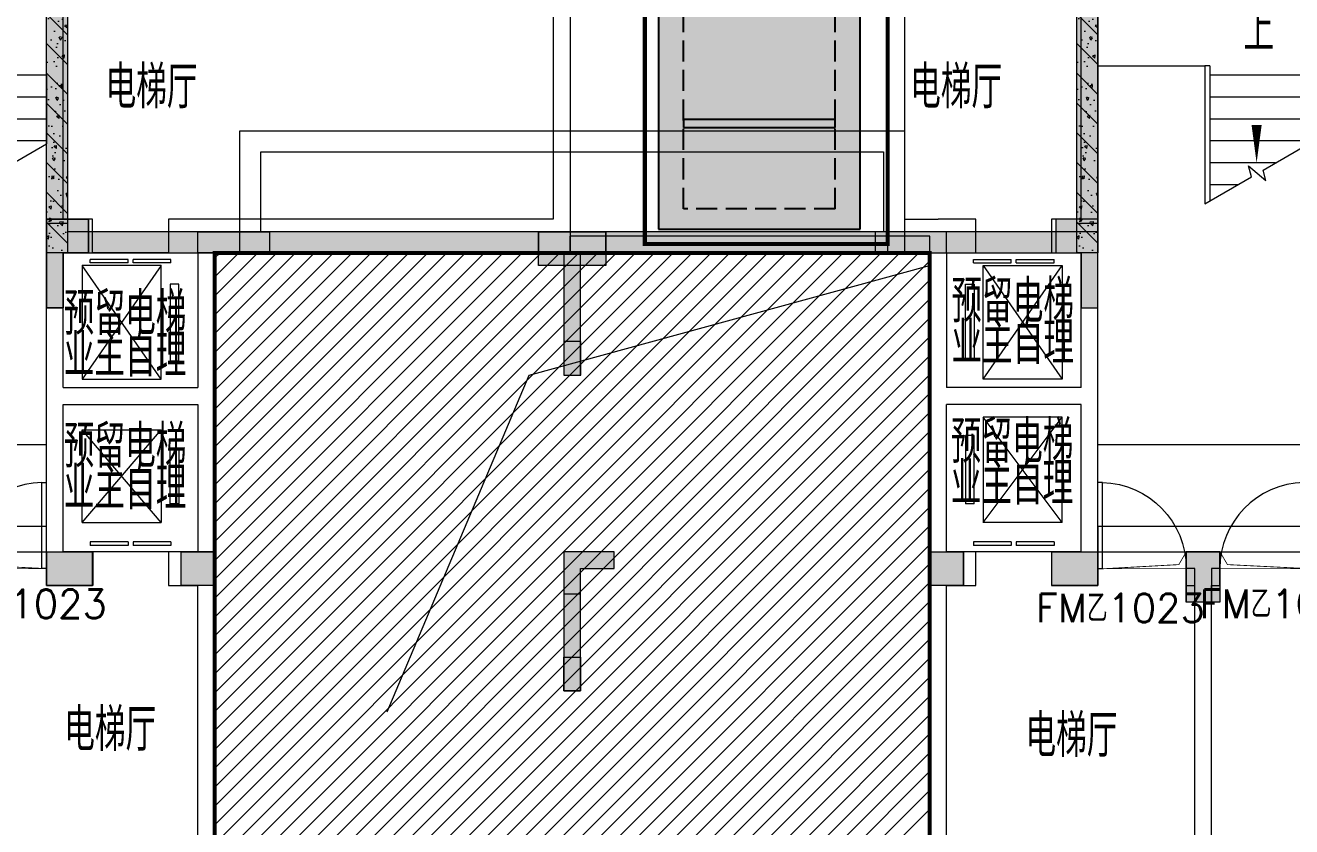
# Model space of a CAD drawing. Extents: x -264757 to 1033689, y 4049843 to 4347093.
# Drawn here: x -61540 to -46487, y 4250143 to 4259662 of the extents above; entities that cross this region are included whole.
import ezdxf
from ezdxf.xclip import XClip

# ---------------------------------------------------------------- set-up
doc = ezdxf.new("R2010")
doc.units = 0
doc.header["$LTSCALE"] = 1000
doc.header["$MEASUREMENT"] = 0
doc.header["$XCLIPFRAME"] = 0
doc.linetypes.add('AX-01DK-PB01$1$A-001-车位参照B1$0$A-001-车位参照B1$0$A-001-车位参照B1$0$A-H4-001-基本图形$0$A-001-车位B1$0$DASH', pattern=[0.35, 0.25, -0.1])
doc.linetypes.add('DASH', pattern=[0.35, 0.25, -0.1])
for name, color, linetype in [('AX-01DK-PB01$0$A-2-Lead(Arrow)', 8, 'Continuous'), ('AX-01DK-PB01$0$A-2-Text', 8, 'Continuous'), ('子母车位', 7, 'Continuous')]:
    doc.layers.add(name, color=color, linetype=linetype)
doc.layers.add('AX-01DK-PB01$0$AX-001DK-01-PB01-02$0$A-3-WinF(Text)', color=8, linetype='Continuous', plot=False)
doc.layers.add('无关图层', color=8, linetype='Continuous', lineweight=0)
doc.layers.add('车位归属楼栋范围线', color=7, linetype='Continuous', true_color=0x19e6c7)
doc.styles.add('AX-01DK-PB01$0$_TCH_DIM', font='SIMPLEX', dxfattribs={"bigfont": 'GBCBIG'})
doc.styles.add('AX-01DK-PB01$0$AX-001DK-01-PB01-02$0$_TCH_WINDOW', font='SIMPLEX', dxfattribs={"bigfont": 'GBCBIG'})
doc.styles.add('AX-01DK-PB01$0$Standard', font='gbenor.shx', dxfattribs={"bigfont": 'gbcbig.shx'})

# ---------------------------------------------------------------- blocks, each defined once
blk = doc.blocks.new('SX-613-PB02-WNC')
at = {"layer": '无关图层'}
h = blk.add_hatch(color=256, dxfattribs=at)
h.dxf.hatch_style = 1
h.paths.add_polyline_path([(8850, 16220), (9100, 16220), (9100, 12650), (8850, 12650)])
h = blk.add_hatch(color=256, dxfattribs=at)
h.dxf.hatch_style = 1
h.paths.add_polyline_path([(21100, 16220), (21350, 16220), (21350, 12650), (21100, 12650)])
h = blk.add_hatch(color=256, dxfattribs=at)
h.dxf.hatch_style = 1
h.paths.add_polyline_path([(9350, 12300), (9350, 12700), (8850, 12700), (8850, 11650), (9050, 11650), (9050, 12300)])
for points in [[(9050, 12300), (9050, 11650), (8850, 11650), (8850, 12700), (9350, 12700), (9350, 12300)], [(21150, 12300), (21150, 11650), (21350, 11650), (21350, 12700), (20850, 12700), (20850, 12300)], [(11500, 12550), (11500, 12300), (10650, 12300), (10650, 12550)], [(14700, 12550), (15500, 12550), (15500, 12150), (14700, 12150)], [(18700, 12550), (18700, 12300), (19550, 12300), (19550, 12550)], [(15001, 10850), (15201, 10850), (15201, 11250), (15001, 11250)], [(9400, 8350), (8850, 8350), (8850, 8750), (9400, 8750)], [(10850, 8350), (10450, 8350), (10450, 8750), (10850, 8750)], [(15600, 8750), (15000, 8750), (15000, 8250), (15200, 8250), (15200, 8550), (15600, 8550)], [(19749, 8350), (19349, 8350), (19349, 8750), (19749, 8750)], [(21350, 8350), (20800, 8350), (20800, 8750), (21350, 8750)], [(22400, 8150), (22400, 8750), (22800, 8750), (22800, 8150)], [(15200, 7100), (15000, 7100), (15000, 7500), (15200, 7500)]]:
    blk.add_hatch(color=256, dxfattribs=at).paths.add_polyline_path(points)
h = blk.add_hatch(color=256, dxfattribs=at)
h.dxf.hatch_style = 1
h.paths.add_polyline_path([(20850, 12700), (20850, 12300), (21150, 12300), (21150, 11650), (21350, 11650), (21350, 12700)])
h = blk.add_hatch(color=256, dxfattribs=at)
h.dxf.hatch_style = 1
h.paths.add_polyline_path([(11500, 12550), (11500, 12300), (10650, 12300), (10650, 12550)])
h = blk.add_hatch(color=256, dxfattribs=at)
h.dxf.hatch_style = 1
h.paths.add_polyline_path([(15000, 10850), (15200, 10850), (15200, 12300), (15500, 12300), (15500, 12550), (14700, 12550), (14700, 12300), (15000, 12300)])
h = blk.add_hatch(color=256, dxfattribs=at)
h.dxf.hatch_style = 1
h.paths.add_polyline_path([(18700, 12550), (18700, 12300), (19550, 12300), (19550, 12550)])
h = blk.add_hatch(color=256, dxfattribs=at)
h.dxf.hatch_style = 1
h.paths.add_polyline_path([(7700, 8550), (7700, 8150), (7500, 8150), (7500, 8550), (7400, 8550), (7400, 8750), (6350, 8750), (6350, 8750), (8850, 8750), (8850, 8750), (7800, 8750), (7800, 8550)])
h = blk.add_hatch(color=256, dxfattribs=at)
h.dxf.hatch_style = 1
h.paths.add_polyline_path([(15000, 7100), (15200, 7100), (15200, 8550), (15600, 8550), (15600, 8750), (15000, 8750)])
h = blk.add_hatch(color=256, dxfattribs=at)
h.dxf.hatch_style = 1
h.paths.add_polyline_path([(22700, 8550), (22700, 8150), (22500, 8150), (22500, 8550), (22400, 8550), (22400, 8750), (21350, 8750), (21350, 8750), (23850, 8750), (23850, 8750), (22800, 8750), (22800, 8550)])
for points in [[(8850, 16270), (9100, 16270), (9100, 12650), (8850, 12650)], [(9100, 12650), (8850, 12650), (8850, 16270), (9100, 16270)], [(21350, 12550), (21100, 12550), (21100, 16270), (21350, 16270)], [(21100, 16270), (21350, 16270), (21350, 12650), (21100, 12650)], [(9350, 12300), (9350, 12700), (8850, 12700), (8850, 11650), (9050, 11650), (9050, 12300)], [(9050, 12300), (9050, 11650), (8850, 11650), (8850, 12700), (9350, 12700), (9350, 12300)], [(20850, 12700), (20850, 12300), (21150, 12300), (21150, 11650), (21350, 11650), (21350, 12700)], [(21150, 12300), (21150, 11650), (21350, 11650), (21350, 12700), (20850, 12700), (20850, 12300)], [(11500, 12550), (11500, 12300), (10650, 12300), (10650, 12550)], [(14700, 12550), (15500, 12550), (15500, 12150), (14700, 12150)], [(18700, 12550), (18700, 12300), (19550, 12300), (19550, 12550)], [(15001, 10850), (15201, 10850), (15201, 11250), (15001, 11250)], [(9400, 8350), (8850, 8350), (8850, 8750), (9400, 8750)], [(10850, 8350), (10450, 8350), (10450, 8750), (10850, 8750)], [(15000, 7100), (15200, 7100), (15200, 8550), (15600, 8550), (15600, 8750), (15600, 8750), (15000, 8750)], [(15600, 8750), (15000, 8750), (15000, 8250), (15200, 8250), (15200, 8550), (15600, 8550)], [(19749, 8350), (19349, 8350), (19349, 8750), (19749, 8750)], [(21350, 8350), (20800, 8350), (20800, 8750), (21350, 8750)], [(22400, 8750), (22400, 8750), (22800, 8750), (22800, 8750), (22800, 8750), (22800, 8550), (22700, 8550), (22700, 8150), (22500, 8150), (22500, 8550), (22400, 8550), (22400, 8750)], [(22400, 8150), (22400, 8750), (22800, 8750), (22800, 8150)], [(15200, 7100), (15000, 7100), (15000, 7500), (15200, 7500)]]:
    blk.add_lwpolyline(points, close=True, dxfattribs=at)
at = {"layer": '无关图层', "ltscale": 0.5}
for points in [[(11500, 12550), (11500, 12300), (10650, 12300), (10650, 12550)], [(15000, 10850), (15200, 10850), (15200, 12300), (15500, 12300), (15500, 12550), (14700, 12550), (14700, 12300), (15000, 12300)], [(18700, 12550), (18700, 12300), (19550, 12300), (19550, 12550)]]:
    blk.add_lwpolyline(points, close=True, dxfattribs=at)
at = {"layer": '无关图层', "const_width": 10}
for points in [[(7800, 8750), (8850, 8750), (8850, 8550), (7800, 8550)], [(22400, 8750), (21350, 8750), (21350, 8550), (22400, 8550)], [(22800, 8750), (23850, 8750), (23850, 8550), (22800, 8550)]]:
    blk.add_lwpolyline(points, close=True, dxfattribs=at)
for points in [[(7800, 8750), (7889, 8598), (8849, 8550)], [(22400, 8750), (22311, 8598), (21349, 8545)], [(22800, 8750), (22889, 8598), (23849, 8550)]]:
    blk.add_lwpolyline(points, dxfattribs=at)
blk = doc.blocks.new('SX-613-PB02-DQ')
at = {"layer": '无关图层'}
h = blk.add_hatch(dxfattribs=at)
h.set_pattern_fill('ARMORED', color=256, scale=50, angle=90, style=0)
h.set_pattern_definition([(140, (4115327.33, 75403.6), (31.376067, 358.630091), [37.5, -412.5]), (85, (4115327.33, 75403.6), (-376.096067, -69.375667), [30, -330]), (190.4514, (4115329.95, 75433.5), (-344.71977, 289.25469), [31.870095, -350.571056]), (136.1842, (4115227.33, 75403.6), (82.759507, 533.620524), [56.25, -618.75]), (186.6356, (4115234.23, 75448.1), (-487.058935, 467.33135), [47.805144, -525.8565]), (81.1842, (4115227.33, 75403.6), (-487.0593, 467.33097), [45, -495]), (111, (4115252.33, 75453.6), (201.309445, 298.453526), [37.5, -412.5]), (56, (4115252.33, 75453.6), (-362.575023, 121.657666), [30, -330]), (161.4514, (4115269.1, 75478.5), (-161.265248, 420.111314), [31.870095, -350.571056]), (127.5, (4115327.33, 75403.61), (-166.446927, 6.0799277), [0, -326, 0, -335, 0, -331.25]), (97.5, (4115327.33, 75403.61), (-197.205856, 131.534769), [0, -191, 0, -318.5, 0, -126.25]), (57.5, (4115327.33, 75292.11), (11.277436, 266.911218), [0, -125, 0, -390, 0, -517.5]), (47.5, (4115327.33, 75242.11), (-50.052491, 291.593085), [0, -162.5, 0, -259, 0, -367.5]), (135, (4115327.33, 75403.6), (-176.776695, -176.776695), [])])
h.paths.add_polyline_path([(9949, 13950), (9949, 17870), (10199, 17870), (10199, 13950)])
h = blk.add_hatch(dxfattribs=at)
h.set_pattern_fill('ARMORED', color=256, scale=50, angle=90, style=0)
h.set_pattern_definition([(140, (4127576.97, 75403.6), (31.376067, 358.630091), [37.5, -412.5]), (85, (4127576.97, 75403.6), (-376.096067, -69.375667), [30, -330]), (190.4514, (4127579.6, 75433.5), (-344.71977, 289.25469), [31.870095, -350.571056]), (136.1842, (4127476.97, 75403.6), (82.759507, 533.620524), [56.25, -618.75]), (186.6356, (4127483.87, 75448.1), (-487.058935, 467.33135), [47.805144, -525.8565]), (81.1842, (4127476.97, 75403.6), (-487.0593, 467.33097), [45, -495]), (111, (4127501.97, 75453.6), (201.309445, 298.453526), [37.5, -412.5]), (56, (4127501.97, 75453.6), (-362.575023, 121.657666), [30, -330]), (161.4514, (4127518.75, 75478.5), (-161.265248, 420.111314), [31.870095, -350.571056]), (127.5, (4127576.97, 75403.61), (-166.446927, 6.0799277), [0, -326, 0, -335, 0, -331.25]), (97.5, (4127576.97, 75403.61), (-197.205856, 131.534769), [0, -191, 0, -318.5, 0, -126.25]), (57.5, (4127576.97, 75292.11), (11.277436, 266.911218), [0, -125, 0, -390, 0, -517.5]), (47.5, (4127576.97, 75242.11), (-50.052491, 291.593085), [0, -162.5, 0, -259, 0, -367.5]), (135, (4127576.97, 75403.6), (-176.776695, -176.776695), [])])
h.paths.add_polyline_path([(22199, 13950), (22199, 17870), (22449, 17870), (22449, 13950)])
h = blk.add_hatch(dxfattribs=at)
h.set_pattern_fill('ARMORED', color=256, scale=50, style=0)
h.set_pattern_definition([(50, (82482.93, -4087258.02), (358.630091, -31.376067), [37.5, -412.5]), (355, (82482.93, -4087258.02), (-69.375667, 376.096067), [30, -330]), (100.4514, (82512.8, -4087260.64), (289.25469, 344.71977), [31.870095, -350.571056]), (46.1842, (82482.93, -4087158), (533.620524, -82.759507), [56.25, -618.75]), (96.6356, (82527.4, -4087164.9), (467.33135, 487.058935), [47.805144, -525.8565]), (351.1842, (82482.93, -4087158), (467.33097, 487.0593), [45, -495]), (21, (82532.93, -4087183.02), (298.453526, -201.309445), [37.5, -412.5]), (326, (82532.93, -4087183.02), (121.657666, 362.575023), [30, -330]), (71.4514, (82557.8, -4087199.8), (420.111314, 161.265248), [31.870095, -350.571056]), (37.5, (82482.93, -4087258.02), (6.0799277, 166.446927), [0, -326, 0, -335, 0, -331.25]), (7.5, (82482.93, -4087258.02), (131.534769, 197.205856), [0, -191, 0, -318.5, 0, -126.25]), (327.5, (82371.43, -4087258.02), (266.911218, -11.277436), [0, -125, 0, -390, 0, -517.5]), (317.5, (82321.43, -4087258.02), (291.593085, 50.052491), [0, -162.5, 0, -259, 0, -367.5]), (45, (82482.93, -4087258.02), (-176.776695, 176.776695), [])])
h.paths.add_polyline_path([(22199, 13950), (10199, 13950), (10199, 14200), (22199, 14200)])
for points in [[(9949, 13950), (9949, 17920), (10199, 17920), (10199, 13950)], [(22199, 13950), (22199, 17920), (22449, 17920), (22449, 13950)], [(10199, 13950), (22199, 13950), (22199, 14200), (10199, 14200)]]:
    blk.add_lwpolyline(points, close=True, dxfattribs=at)
blk = doc.blocks.new('AX-01DK-PB01$0$AX-001DK-01-PP01$0$AX-001DK-01-PP01$0$$DORLIB2D$00000127')
at = {"layer": '无关图层'}
for points in [[(-0.533, 0.795), (-0.533, 0.69)], [(-0.033, 0.795), (-0.533, 0.795)], [(-0.033, 0.69), (-0.533, 0.69)], [(-0.033, 0.795), (-0.033, 0.69)], [(0.533, 0.795), (0.033, 0.795)], [(0.033, 0.795), (0.033, 0.69)], [(0.533, 0.69), (0.033, 0.69)], [(0.533, 0.795), (0.533, 0.69)], [(0.5, 0.5), (-0.5, 0.5)]]:
    blk.add_lwpolyline(points, dxfattribs=at)
blk = doc.blocks.new('AX-01DK-PB01$0$$DorLib2D$00000001')
at = {"layer": '无关图层'}
for p, q in [((0.45, 0.975), (0.5, 0.975)), ((0.45, 0), (0.45, 0.975)), ((0.5, 0), (0.5, 0.975)), ((0.5, 0), (0.45, 0))]:
    blk.add_line(p, q, dxfattribs=at)
at = {"layer": '无关图层', "lineweight": 13}
blk.add_arc((0.475, 0), 0.975, 91.4693, 180, dxfattribs=at)
blk = doc.blocks.new('A$C741380cb')
at = {"layer": '子母车位', "true_color": 0x0617f9}
h = blk.add_hatch(color=5, dxfattribs=at)
h.dxf.hatch_style = 1
h.paths.add_polyline_path([(2400, 0), (2400, -10400), (0, -10400), (0, 0)])
blk = doc.blocks.new('*E166')
at = {"layer": '子母车位', "rotation": 179.9996583709065}
blk.add_blockref('A$C741380cb', (332418, -488671), dxfattribs=at)

msp = doc.modelspace()

# ---------------------------------------------------------------- hatches: boundary and pattern name
at = {"layer": '无关图层'}
h = msp.add_hatch(color=256, dxfattribs=at)
h.dxf.hatch_style = 1
h.paths.add_polyline_path([(-61288.9, 4260878), (-61038.9, 4260878), (-61038.9, 4257308), (-61288.9, 4257308)])
h = msp.add_hatch(color=256, dxfattribs=at)
h.dxf.hatch_style = 1
h.paths.add_polyline_path([(-49039.1, 4260878), (-48789.1, 4260878), (-48789.1, 4257308), (-49039.1, 4257308)])
h = msp.add_hatch(color=256, dxfattribs=at)
h.dxf.hatch_style = 1
h.paths.add_polyline_path([(-60788.9, 4256958), (-60788.9, 4257358), (-61288.9, 4257358), (-61288.9, 4256308), (-61088.9, 4256308), (-61088.9, 4256958)])
for points in [[(-61088.9, 4256958), (-61088.9, 4256308), (-61288.9, 4256308), (-61288.9, 4257358), (-60788.9, 4257358), (-60788.9, 4256958)], [(-48989.1, 4256958), (-48989.1, 4256308), (-48789.1, 4256308), (-48789.1, 4257358), (-49289.1, 4257358), (-49289.1, 4256958)], [(-58638.7, 4257208), (-58638.7, 4256958), (-59488.7, 4256958), (-59488.7, 4257208)], [(-55438.9, 4257208), (-54638.9, 4257208), (-54638.9, 4256808), (-55438.9, 4256808)], [(-51438.7, 4257208), (-51438.7, 4256958), (-50588.7, 4256958), (-50588.7, 4257208)], [(-55138.5, 4255508), (-54938.5, 4255508), (-54938.5, 4255908), (-55138.5, 4255908)], [(-60738.9, 4253008), (-61288.9, 4253008), (-61288.9, 4253408), (-60738.9, 4253408)], [(-59289.3, 4253008), (-59689.3, 4253008), (-59689.3, 4253408), (-59289.3, 4253408)], [(-54538.7, 4253408), (-55138.7, 4253408), (-55138.7, 4252908), (-54938.7, 4252908), (-54938.7, 4253208), (-54538.7, 4253208)], [(-50389.6, 4253007.5), (-50789.6, 4253007.5), (-50789.6, 4253407.5), (-50389.6, 4253407.5)], [(-48788.9, 4253008), (-49338.9, 4253008), (-49338.9, 4253408), (-48788.9, 4253408)], [(-47738.7, 4252808), (-47738.7, 4253408), (-47338.7, 4253408), (-47338.7, 4252808)], [(-54938.7, 4251758), (-55138.7, 4251758), (-55138.7, 4252158), (-54938.7, 4252158)]]:
    msp.add_hatch(color=256, dxfattribs=at).paths.add_polyline_path(points)
h = msp.add_hatch(color=256, dxfattribs=at)
h.dxf.hatch_style = 1
h.paths.add_polyline_path([(-49289.1, 4257358), (-49289.1, 4256958), (-48989.1, 4256958), (-48989.1, 4256308), (-48789.1, 4256308), (-48789.1, 4257358)])
h = msp.add_hatch(color=256, dxfattribs=at)
h.dxf.hatch_style = 1
h.paths.add_polyline_path([(-58638.7, 4257208), (-58638.7, 4256958), (-59488.7, 4256958), (-59488.7, 4257208)])
h = msp.add_hatch(color=256, dxfattribs=at)
h.dxf.hatch_style = 1
h.paths.add_polyline_path([(-55138.7, 4255508), (-54938.7, 4255508), (-54938.7, 4256958), (-54638.7, 4256958), (-54638.7, 4257208), (-55438.7, 4257208), (-55438.7, 4256958), (-55138.7, 4256958)])
h = msp.add_hatch(color=256, dxfattribs=at)
h.dxf.hatch_style = 1
h.paths.add_polyline_path([(-51438.7, 4257208), (-51438.7, 4256958), (-50588.7, 4256958), (-50588.7, 4257208)])
h = msp.add_hatch(color=256, dxfattribs=at)
h.dxf.hatch_style = 1
h.paths.add_polyline_path([(-62438.9, 4253208), (-62438.9, 4252808), (-62638.9, 4252808), (-62638.9, 4253208), (-62739.1, 4253208), (-62739.1, 4253408), (-63788.9, 4253408), (-63788.9, 4253408), (-61288.9, 4253408), (-61288.9, 4253408), (-62338.7, 4253408), (-62338.7, 4253208)])
h = msp.add_hatch(color=256, dxfattribs=at)
h.dxf.hatch_style = 1
h.paths.add_polyline_path([(-55138.9, 4251758), (-54938.9, 4251758), (-54938.7, 4253208), (-54538.7, 4253208), (-54538.7, 4253408), (-55138.9, 4253408)])
h = msp.add_hatch(color=256, dxfattribs=at)
h.dxf.hatch_style = 1
h.paths.add_polyline_path([(-47438.9, 4253208), (-47438.9, 4252808), (-47638.9, 4252808), (-47638.9, 4253208), (-47739.1, 4253208), (-47739.1, 4253408), (-48788.9, 4253408), (-48788.9, 4253408), (-46288.9, 4253408), (-46288.9, 4253408), (-47338.7, 4253408), (-47338.7, 4253208)])

# ---------------------------------------------------------------- linework, layer by layer
at = {"layer": 'AX-01DK-PB01$0$A-2-Lead(Arrow)'}
msp.add_lwpolyline([(-46903.3, 4259198, 0, 0, 0), (-46903.3, 4258028, 0, 120, 0), (-46903.3, 4258478, 0, 0, 0)], format="xyseb", dxfattribs=at)
at = {"layer": '子母车位', "color": 83}
for p, q in [((-54014.4, 4262169.5), (-54014.3, 4257240.5)), ((-51614.3, 4257240.5), (-51614.4, 4262169.5)), ((-54014.3, 4257240.5), (-51614.3, 4257240.5))]:
    msp.add_line(p, q, dxfattribs=at)
at = {"layer": '子母车位', "color": 8, "linetype": 'AX-01DK-PB01$1$A-001-车位参照B1$0$A-001-车位参照B1$0$A-001-车位参照B1$0$A-H4-001-基本图形$0$A-001-车位B1$0$DASH'}
for p, q in [((-53714.3, 4257482.1), (-53714.3, 4261879.6, 0)), ((-51914.3, 4257482.1), (-51914.3, 4261879.6, 0)), ((-51914.3, 4257482.1), (-53714.3, 4257482.1))]:
    msp.add_line(p, q, dxfattribs=at)
at = {"layer": '子母车位'}
for p, q in [((-51914.3, 4258545.2), (-53714.3, 4258545.2)), ((-53714.3, 4258545.2), (-53714.3, 4258448.6)), ((-51914.3, 4258448.6), (-51914.3, 4258545.2)), ((-53714.3, 4258448.6), (-51914.3, 4258448.6))]:
    msp.add_line(p, q, dxfattribs=at)
at = {"layer": '无关图层'}
for p, q in [((-55064.6, 4260878), (-55064.6, 4256957.8)), ((-51289.7, 4260878), (-51289.7, 4256957.8)), ((-61289.7, 4257057.8), (-61289.7, 4260678)), ((-61089.7, 4257357.8), (-61089.7, 4260678)), ((-55264.6, 4260678), (-55264.6, 4257357.8)), ((-51089.7, 4260678), (-51089.7, 4257357.8)), ((-48989.7, 4257357.8), (-48989.7, 4260678)), ((-48789.7, 4257057.8), (-48789.7, 4260678)), ((-47518.3, 4259178), (-48783.3, 4259178)), ((-47518.3, 4259181), (-47518.3, 4257542.9)), ((-47458.3, 4259181), (-47518.3, 4259181)), ((-47458.3, 4259181), (-47458.3, 4257577.5)), ((-61288.9, 4259068), (-62458.9, 4259068)), ((-61288.9, 4259068), (-61288.9, 4258253.1)), ((-47518.3, 4259068), (-47518.3, 4257542.9)), ((-46288.3, 4259068), (-47458.3, 4259068)), ((-61288.9, 4258808), (-62458.9, 4258808)), ((-46288.3, 4258808), (-47458.3, 4258808)), ((-61288.9, 4258548), (-62458.9, 4258548)), ((-46288.3, 4258548), (-47458.3, 4258548)), ((-61288.9, 4258288), (-62458.9, 4258288)), ((-61826.1, 4257942.9), (-61288.9, 4258253.1)), ((-46288.3, 4258288), (-47458.3, 4258288)), ((-46825.5, 4257942.9), (-46288.3, 4258253)), ((-46678.1, 4258028), (-47458.3, 4258028)), ((-46963.8, 4257863), (-46998.8, 4257993.4)), ((-46998.8, 4257993.4), (-46792.7, 4257820.5)), ((-46792.7, 4257820.5), (-46825.5, 4257942.9)), ((-47518.3, 4257542.9), (-46963.8, 4257863)), ((-47128.5, 4257768), (-47458.3, 4257768)), ((-60739.7, 4257357.8), (-61089.7, 4257357.8)), ((-60739.7, 4256957.8), (-60739.7, 4257357.8)), ((-59389.3, 4257357.8), (-59839.7, 4257357.8)), ((-59839.7, 4257357.8), (-59839.7, 4256957.8)), ((-55264.6, 4257357.8), (-59389.3, 4257357.8)), ((-51089.7, 4257357.8), (-50689.7, 4257357.8)), ((-50239.7, 4257357.8), (-50689.7, 4257357.8)), ((-50239.7, 4256957.8), (-50239.7, 4257357.8)), ((-48989.7, 4257357.8), (-49339.7, 4257357.8)), ((-49339.7, 4257357.8), (-49339.7, 4256957.8)), ((-50789.3, 4257158), (-55064.6, 4257158)), ((-55064.6, 4256958), (-55064.6, 4257158)), ((-50789.3, 4256958), (-50789.3, 4257158)), ((-61289.7, 4255258), (-61289.7, 4257057.8)), ((-48789.7, 4255258), (-48789.7, 4257057.8)), ((-63087, 4245014.3), (-51143.3, 4256958)), ((-62862.5, 4245014.3), (-50918.7, 4256958)), ((-62638, 4245014.3), (-50789.7, 4256862.6)), ((-61089.7, 4255358), (-61089.7, 4256957.8)), ((-61089.7, 4256957.8), (-60739.7, 4256957.8)), ((-59839.7, 4256957.8), (-59489.3, 4256957.8)), ((-59489.3, 4256957.8), (-59489.3, 4255358)), ((-59289.3, 4256958), (-59289.5, 4248908)), ((-59289.5, 4251281.4), (-53612.8, 4256958)), ((-59289.5, 4251056.9), (-53388.3, 4256958)), ((-59289.5, 4250832.4), (-53163.8, 4256958)), ((-59289.5, 4250607.9), (-52939.3, 4256958)), ((-59289.5, 4250383.4), (-52714.8, 4256958)), ((-59289.5, 4250158.9), (-52490.3, 4256958)), ((-59289.5, 4249934.4), (-52265.8, 4256958)), ((-59289.5, 4249709.8), (-52041.3, 4256958)), ((-59289.5, 4249485.3), (-51816.8, 4256958)), ((-59289.5, 4249260.8), (-51592.3, 4256958)), ((-59289.5, 4249036.3), (-51367.8, 4256958)), ((-59289.4, 4255547.1), (-57878.4, 4256958)), ((-59289.4, 4255322.6), (-57653.9, 4256958)), ((-59289.4, 4255098.1), (-57429.4, 4256958)), ((-59289.4, 4254873.6), (-57204.9, 4256958)), ((-59289.4, 4254649.1), (-56980.4, 4256958)), ((-59289.4, 4254424.6), (-56755.9, 4256958)), ((-59289.4, 4254200.1), (-56531.4, 4256958)), ((-59289.4, 4253975.6), (-56306.9, 4256958)), ((-59289.4, 4253751), (-56082.4, 4256958)), ((-59289.4, 4253526.5), (-55857.9, 4256958)), ((-59289.4, 4253302), (-55633.4, 4256958)), ((-59289.4, 4253077.5), (-55408.9, 4256958)), ((-59289.4, 4252853), (-55184.4, 4256958)), ((-59289.4, 4252628.5), (-54959.9, 4256958)), ((-59289.4, 4252404), (-54735.4, 4256958)), ((-59289.4, 4252179.5), (-54510.8, 4256958)), ((-59289.4, 4251955), (-54286.3, 4256958)), ((-59289.4, 4251730.4), (-54061.8, 4256958)), ((-59289.4, 4251505.9), (-53837.3, 4256958)), ((-50789.7, 4256958), (-59289.3, 4256958)), ((-59289.3, 4256894.2), (-59225.5, 4256958)), ((-59289.3, 4256669.7), (-59001, 4256958)), ((-59289.3, 4256445.2), (-58776.5, 4256958)), ((-59289.3, 4256220.7), (-58552, 4256958)), ((-59289.3, 4255996.2), (-58327.5, 4256958)), ((-59289.3, 4255771.7), (-58102.9, 4256958)), ((-59289.3, 4256957.8), (-59289.3, 4255258)), ((-55064.6, 4256957.8), (-59289.3, 4256957.8)), ((-50789.3, 4256958), (-55064.6, 4256958)), ((-51289.7, 4256957.8), (-50789.7, 4256957.8)), ((-50789.7, 4248908), (-50789.7, 4256958)), ((-50789.7, 4256957.8), (-50789.7, 4255258)), ((-50589.7, 4256957.8), (-50589.7, 4255358)), ((-50589.7, 4256957.8), (-50239.7, 4256957.8)), ((-49339.7, 4256957.8), (-48989.7, 4256957.8)), ((-48989.7, 4255358), (-48989.7, 4256957.8)), ((-55552, 4255508), (-50790.1, 4256808)), ((-62413.5, 4245014.3), (-50789.7, 4256638.1)), ((-62188.9, 4245014.3), (-50789.7, 4256413.6)), ((-61964.4, 4245014.3), (-50789.7, 4256189.1)), ((-61739.9, 4245014.3), (-50789.7, 4255964.6)), ((-61515.4, 4245014.3), (-50789.7, 4255740.1)), ((-61290.9, 4245014.3), (-50789.7, 4255515.6)), ((-57239.3, 4251507.9), (-55552, 4255508)), ((-61089.7, 4255358), (-59489.3, 4255358)), ((-48989.7, 4255358), (-50589.7, 4255358)), ((-61289.7, 4253408), (-61289.7, 4255258)), ((-61066.4, 4245014.3), (-50789.7, 4255291.1)), ((-59289.3, 4255258), (-59289.3, 4253408)), ((-50789.7, 4253308), (-50789.7, 4255258)), ((-48789.7, 4253408), (-48789.7, 4255258)), ((-61089.7, 4255158), (-59489.3, 4255158)), ((-61089.7, 4253408), (-61089.7, 4255158)), ((-60841.9, 4245014.3), (-50789.7, 4255066.5)), ((-59489.3, 4255158), (-59489.3, 4253408)), ((-48989.7, 4255158), (-50589.7, 4255158)), ((-50589.7, 4253408), (-50589.7, 4255158)), ((-48989.7, 4253408), (-48989.7, 4255158)), ((-49214.7, 4255008), (-50154.7, 4255008)), ((-50154.7, 4255008), (-50154.7, 4253758)), ((-50154.7, 4253758), (-49214.7, 4255008)), ((-49214.7, 4253758), (-50154.7, 4255008)), ((-49214.7, 4253758), (-49214.7, 4255008)), ((-60864.7, 4253758), (-60864.7, 4254858)), ((-60864.7, 4254858), (-59924.7, 4254858)), ((-59924.7, 4253758), (-60864.7, 4254858)), ((-60864.7, 4253758), (-59924.7, 4254858)), ((-60617.4, 4245014.3), (-50789.7, 4254842)), ((-59924.7, 4254858), (-59924.7, 4253758)), ((-50259.7, 4254788), (-50364.7, 4254788)), ((-50364.7, 4254788), (-50364.7, 4253978)), ((-50259.7, 4253978), (-50259.7, 4254788)), ((-61283.9, 4254678.2), (-63783.9, 4254678.2)), ((-60392.9, 4245014.3), (-50789.7, 4254617.5)), ((-59819.7, 4253978), (-59819.7, 4254638)), ((-59819.7, 4254638), (-59714.7, 4254638)), ((-59714.7, 4254638), (-59714.7, 4253978)), ((-46283.3, 4254678.1), (-48783.3, 4254678.1)), ((-60168.4, 4245014.3), (-50789.7, 4254393)), ((-59943.9, 4245014.3), (-50789.7, 4254168.5)), ((-59714.7, 4253978), (-59819.7, 4253978)), ((-50259.7, 4253978), (-50364.7, 4253978)), ((-59719.4, 4245014.3), (-50789.7, 4253944)), ((-59494.9, 4245014.3), (-50789.7, 4253719.5)), ((-61289.7, 4253408), (-61290, 4253408)), ((-61290, 4253408), (-61290, 4253008)), ((-60739.7, 4253408), (-61089.7, 4253408)), ((-60739.7, 4253008), (-60739.7, 4253408)), ((-59289.5, 4253408), (-59839.7, 4253408)), ((-59839.7, 4253408), (-59839.7, 4253008)), ((-59289.3, 4253408), (-59489.3, 4253408)), ((-59289.5, 4248908), (-59289.5, 4253408)), ((-59270.4, 4245014.3), (-50789.7, 4253495)), ((-50239.7, 4253408), (-50589.7, 4253408)), ((-50239.7, 4253008), (-50239.7, 4253408)), ((-48989.7, 4253408), (-49339.7, 4253408)), ((-49339.7, 4253408), (-49339.7, 4253008)), ((-48789.7, 4253008), (-48789.7, 4253408)), ((-47539.3, 4253408), (-47739.7, 4253408)), ((-47739.7, 4253408), (-47739.7, 4253008)), ((-47340, 4253408), (-47539.3, 4253408)), ((-47340, 4253008), (-47340, 4253408)), ((-59045.9, 4245014.3), (-50789.7, 4253270.5)), ((-50789.7, 4248908), (-50789.7, 4253308)), ((-61290, 4253008), (-61189.7, 4253008)), ((-61189.7, 4253008), (-60739.7, 4253008)), ((-59839.7, 4253008), (-59489.5, 4253008)), ((-59489.5, 4249308), (-59489.5, 4253008)), ((-58821.4, 4245014.3), (-50789.7, 4253046)), ((-50589.7, 4249308), (-50589.7, 4253008)), ((-50589.7, 4253008), (-50239.7, 4253008)), ((-49339.7, 4253008), (-48889.7, 4253008)), ((-48889.7, 4253008), (-48789.7, 4253008)), ((-47739.7, 4253008), (-47639.3, 4253008)), ((-47639.3, 4249308), (-47639.3, 4253008)), ((-47439.3, 4253008), (-47340, 4253008)), ((-47439.3, 4249308), (-47439.3, 4253008)), ((-58596.9, 4245014.3), (-50789.7, 4252821.5)), ((-58372.3, 4245014.3), (-50789.7, 4252597)), ((-58147.8, 4245014.3), (-50789.7, 4252372.5)), ((-57923.3, 4245014.3), (-50789.7, 4252148)), ((-57698.8, 4245014.3), (-50789.7, 4251923.5)), ((-57474.3, 4245014.3), (-50789.7, 4251699)), ((-57249.8, 4245014.3), (-50789.7, 4251474.4)), ((-57025.3, 4245014.3), (-50789.7, 4251249.9)), ((-56800.8, 4245014.3), (-50789.7, 4251025.4)), ((-56576.3, 4245014.3), (-50789.7, 4250800.9)), ((-56351.8, 4245014.3), (-50789.7, 4250576.4)), ((-56127.3, 4245014.3), (-50789.7, 4250351.9))]:
    msp.add_line(p, q, dxfattribs=at)
for points in [[(-61038.9, 4257308), (-61288.9, 4257308), (-61288.9, 4260928), (-61038.9, 4260928)], [(-61288.9, 4260928), (-61038.9, 4260928), (-61038.9, 4257308), (-61288.9, 4257308)], [(-49039.1, 4260928), (-48789.1, 4260928), (-48789.1, 4257308), (-49039.1, 4257308)], [(-48788.9, 4257208), (-49038.9, 4257208), (-49038.9, 4260928), (-48788.9, 4260928)], [(-58990, 4256959.1), (-58990.1, 4258409.2), (-51090.4, 4258409.2), (-51090.4, 4256959.1)], [(-58740, 4257209.1), (-58740.1, 4258159.2), (-51340.4, 4258159.2), (-51340.4, 4257209.1)], [(-60788.9, 4256958), (-60788.9, 4257358), (-61288.9, 4257358), (-61288.9, 4256308), (-61088.9, 4256308), (-61088.9, 4256958)], [(-61088.9, 4256958), (-61088.9, 4256308), (-61288.9, 4256308), (-61288.9, 4257358), (-60788.9, 4257358), (-60788.9, 4256958)], [(-49289.1, 4257358), (-49289.1, 4256958), (-48989.1, 4256958), (-48989.1, 4256308), (-48789.1, 4256308), (-48789.1, 4257358)], [(-48989.1, 4256958), (-48989.1, 4256308), (-48789.1, 4256308), (-48789.1, 4257358), (-49289.1, 4257358), (-49289.1, 4256958)], [(-58638.7, 4257208), (-58638.7, 4256958), (-59488.7, 4256958), (-59488.7, 4257208)], [(-55438.9, 4257208), (-54638.9, 4257208), (-54638.9, 4256808), (-55438.9, 4256808)], [(-51438.7, 4257208), (-51438.7, 4256958), (-50588.7, 4256958), (-50588.7, 4257208)], [(-59924.7, 4256808), (-60864.7, 4256808), (-60864.7, 4255458), (-59924.7, 4255458)], [(-50154.7, 4256808), (-49214.7, 4256808), (-49214.7, 4255458), (-50154.7, 4255458)], [(-59714.7, 4256588), (-59819.7, 4256588), (-59819.7, 4255678), (-59714.7, 4255678)], [(-50364.7, 4256588), (-50259.7, 4256588), (-50259.7, 4255678), (-50364.7, 4255678)], [(-55138.5, 4255508), (-54938.5, 4255508), (-54938.5, 4255908), (-55138.5, 4255908)], [(-60738.9, 4253008), (-61288.9, 4253008), (-61288.9, 4253408), (-60738.9, 4253408)], [(-59289.3, 4253008), (-59689.3, 4253008), (-59689.3, 4253408), (-59289.3, 4253408)], [(-55138.9, 4251758), (-54938.9, 4251758), (-54938.7, 4253208), (-54538.7, 4253208), (-54538.7, 4253408), (-54538.7, 4253408), (-55138.9, 4253408)], [(-54538.7, 4253408), (-55138.7, 4253408), (-55138.7, 4252908), (-54938.7, 4252908), (-54938.7, 4253208), (-54538.7, 4253208)], [(-50389.6, 4253007.5), (-50789.6, 4253007.5), (-50789.6, 4253407.5), (-50389.6, 4253407.5)], [(-48788.9, 4253008), (-49338.9, 4253008), (-49338.9, 4253408), (-48788.9, 4253408)], [(-47739.1, 4253408), (-47739.1, 4253408), (-47338.7, 4253408), (-47338.7, 4253408), (-47338.7, 4253408), (-47338.7, 4253208), (-47438.9, 4253208), (-47438.9, 4252808), (-47638.9, 4252808), (-47638.9, 4253208), (-47739.1, 4253208), (-47739.1, 4253408)], [(-47738.7, 4252808), (-47738.7, 4253408), (-47338.7, 4253408), (-47338.7, 4252808)], [(-54938.7, 4251758), (-55138.7, 4251758), (-55138.7, 4252158), (-54938.7, 4252158)]]:
    msp.add_lwpolyline(points, close=True, dxfattribs=at)
at = {"layer": '无关图层', "ltscale": 0.5}
for points in [[(-58638.7, 4257208), (-58638.7, 4256958), (-59488.7, 4256958), (-59488.7, 4257208)], [(-55138.7, 4255508), (-54938.7, 4255508), (-54938.7, 4256958), (-54638.7, 4256958), (-54638.7, 4257208), (-55438.7, 4257208), (-55438.7, 4256958), (-55138.7, 4256958)], [(-51438.7, 4257208), (-51438.7, 4256958), (-50588.7, 4256958), (-50588.7, 4257208)]]:
    msp.add_lwpolyline(points, close=True, dxfattribs=at)
at = {"layer": '无关图层'}
for points in [[(-59924.7, 4255458), (-60864.7, 4256808)], [(-59924.7, 4256808), (-60864.7, 4255458)], [(-50154.7, 4255458), (-49214.7, 4256808)], [(-50154.7, 4256808), (-49214.7, 4255458)], [(-61289.7, 4253409), (-61289.7, 4253709), (-63789.7, 4253709), (-63789.7, 4253409), (-61289.7, 4253408), (-61289.7, 4253709)], [(-60864.7, 4253758), (-59924.7, 4253758)], [(-49214.7, 4253758), (-50154.7, 4253758)], [(-46289.7, 4253409), (-46289.7, 4253709), (-48789.7, 4253709), (-48789.7, 4253409), (-46289.7, 4253408), (-46289.7, 4253709)]]:
    msp.add_lwpolyline(points, dxfattribs=at)
at = {"layer": '车位归属楼栋范围线', "linetype": 'DASH', "ltscale": 5, "const_width": 50}
for points in [[(-18439, 4267038), (-25253.3, 4267038), (-25253.3, 4260878), (-51289.7, 4260878), (-51289.7, 4257064.8), (-54175.3, 4257064.8), (-54175.3, 4272678.8), (-56088.9, 4272678.8), (-56090.2, 4296158), (-56090.2, 4312805.1), (-52862.3, 4312805.1), (-52862.3, 4309828.9), (-48777.9, 4309828.9), (-48777.9, 4312559.6), (-45038.8, 4312559.6), (-45038.8, 4307562.6), (-36938.4, 4307562.6), (-36938.4, 4312684.1), (-30040.1, 4312684.1), (-30040.1, 4307786), (-22180.7, 4307786)], [(-65588.7, 4248903.3), (-59289.5, 4248908.1), (-59289.5, 4256957.8), (-50789.3, 4256957.8), (-50789.3, 4248903.3), (-44289.5, 4248903.1), (-44289.5, 4256958), (-35789.7, 4256958), (-35789.7, 4248962.9), (-29299.6, 4248962.9), (-29299.6, 4256958), (-24939.5, 4256957.9), (-24967.7, 4278358.5), (-30349.1, 4278358.5), (-30349.1, 4283662.2), (-37919.8, 4283662.2), (-37919.8, 4278437.3), (-45449.6, 4278437.3), (-45449.6, 4283607.1), (-48731.6, 4283607.1), (-48731.6, 4278581.5), (-55544.8, 4278581.5), (-55544.8, 4272808.3), (-62130, 4272808.3)]]:
    msp.add_lwpolyline(points, dxfattribs=at)

# ---------------------------------------------------------------- block references
at = {"layer": '子母车位', "yscale": 0.9664691433954647, "rotation": 180.0003416290934}
msp.add_blockref('*E166', (278406.5, 3795008.3), dxfattribs=at)
at = {"layer": '无关图层'}
msp.add_blockref('SX-613-PB02-WNC', (-70139.1, 4244658), dxfattribs=at)
ref = msp.add_blockref('SX-613-PB02-DQ', (-71239.1, 4243008), dxfattribs=at)
XClip(ref).set_block_clipping_path([(557.9093382464, 6345.0000804734), (55218.0745697021, 24161.9717679125)])
at = {"layer": '无关图层', "zscale": 400}
for p, xscale, yscale, rotation in [((-60289.7, 4257157.8), -900, 400, 180), ((-49789.7, 4257157.8), -900, -400, 359.999999999911), ((-60289.7, 4253208), -900, -400, 179.9999999925303), ((-49789.7, 4253208), 900, 400, 7.174070222237814e-09)]:
    msp.add_blockref('AX-01DK-PB01$0$AX-001DK-01-PP01$0$AX-001DK-01-PP01$0$$DORLIB2D$00000127', p, dxfattribs=dict(at, xscale=xscale, yscale=yscale, rotation=rotation))
at = {"layer": '无关图层'}
ref = msp.add_blockref('AX-01DK-PB01$0$$DorLib2D$00000001', (-61815, 4253208), dxfattribs=dict(at, xscale=-1050.000480654067, yscale=-1050.000480654067, zscale=400, rotation=180))
ref.add_attrib('A', 'FM乙1023', (-62579.1, 4252620.7), dxfattribs={"layer": 'AX-01DK-PB01$0$AX-001DK-01-PB01-02$0$A-3-WinF(Text)', "height": 337.59, "style": 'AX-01DK-PB01$0$AX-001DK-01-PB01-02$0$_TCH_WINDOW'})
ref = msp.add_blockref('AX-01DK-PB01$0$$DorLib2D$00000001', (-48264.7, 4253208), dxfattribs=dict(at, xscale=1050.000480654067, yscale=-1050.000480654067, zscale=400, rotation=180))
ref.add_attrib('A', 'FM乙1023', (-49526.7, 4252572.1), dxfattribs={"layer": 'AX-01DK-PB01$0$AX-001DK-01-PB01-02$0$A-3-WinF(Text)', "height": 337.59, "style": 'AX-01DK-PB01$0$AX-001DK-01-PB01-02$0$_TCH_WINDOW'})
ref = msp.add_blockref('AX-01DK-PB01$0$$DorLib2D$00000001', (-46815, 4253208), dxfattribs=dict(at, xscale=-1050.000480654067, yscale=-1050.000480654067, zscale=400, rotation=180))
ref.add_attrib('A', 'FM乙1023', (-47579.1, 4252620.7), dxfattribs={"layer": 'AX-01DK-PB01$0$AX-001DK-01-PB01-02$0$A-3-WinF(Text)', "height": 337.59, "style": 'AX-01DK-PB01$0$AX-001DK-01-PB01-02$0$_TCH_WINDOW'})

# ---------------------------------------------------------------- texts
at = {"layer": 'AX-01DK-PB01$0$A-2-Text', "color": 7, "style": 'AX-01DK-PB01$0$_TCH_DIM'}
msp.add_text('上', height=506.4, dxfattribs=at).set_placement((-47059.7, 4259355.5))
at = {"layer": '无关图层', "style": 'AX-01DK-PB01$0$Standard'}
for s, p in [('电梯厅', (-60586.6, 4258674.8)), ('电梯厅', (-51022.5, 4258674.8)), ('预留电梯', (-50532, 4256132.2)), ('预留电梯', (-61083.3, 4255984.6)), ('业主自理', (-50532, 4255637.9)), ('业主自理', (-61083.3, 4255490.2)), ('预留电梯', (-50539.7, 4254463)), ('预留电梯', (-61083.3, 4254408.4)), ('业主自理', (-61083.3, 4253914)), ('业主自理', (-50539.7, 4253968.6)), ('电梯厅', (-61078.2, 4251041.9)), ('电梯厅', (-49651.7, 4250971.1))]:
    msp.add_text(s, height=506.38, dxfattribs=at).set_placement(p)

doc.saveas('drawing.dxf')
